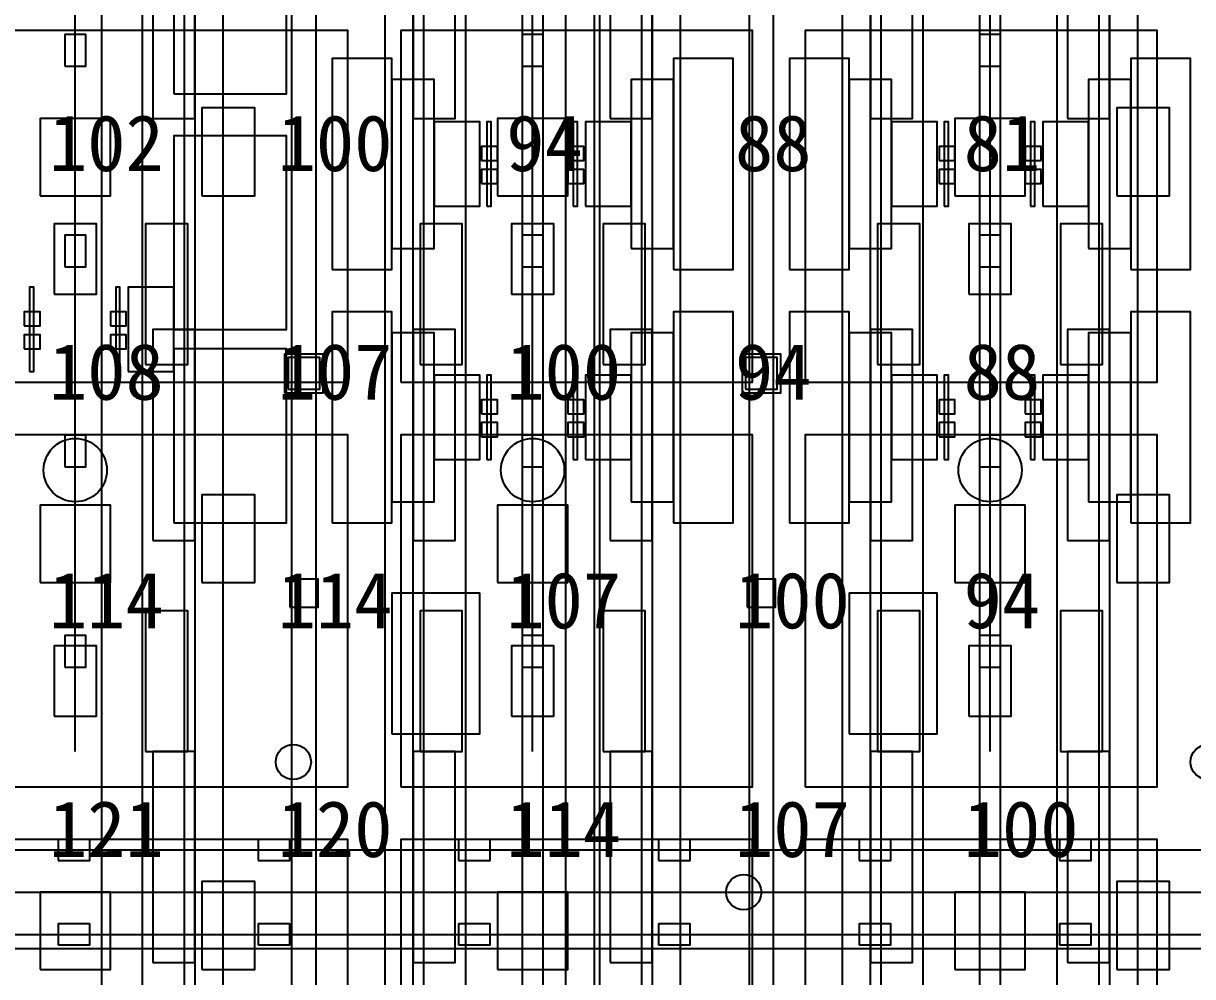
# Model space of a CAD drawing. Header units: metres. Extents: x -1640 to 1560, y -268 to 2338.
# Drawn here: x 137.78 to 171.01, y 1382.6 to 1409.7 of the extents above; entities that cross this region are included whole.
import ezdxf

# ---------------------------------------------------------------- set-up
doc = ezdxf.new("R2010")
doc.units = ezdxf.units.M
for name, color, linetype in [('1F_CHL', 4, 'Continuous'), ('1F_EHS_EXTINGUISHER_HYDRANT_CABINET_CONCEPT', 1, 'Continuous'), ('1F_PUMP', 2, 'Continuous'), ('1F_SCR', 3, 'Continuous'), ('1F_STRUCT_COLUMN', 8, 'Continuous'), ('2F_CSF_LATERAL_RACK_CONCEPT', 9, 'Continuous'), ('2F_RFG', 5, 'Continuous'), ('2F_STRUCT_COLUMN', 8, 'Continuous'), ('2F_VMB', 6, 'Continuous'), ('3F_CLEANROOM_OVERHEAD_PIPE_DUCT_CONCEPT', 9, 'Continuous'), ('3F_EHS_EGRESS_DIST_M', 2, 'Continuous'), ('3F_EHS_EXTINGUISHER_HYDRANT_CABINET_CONCEPT', 1, 'Continuous'), ('3F_EHS_GAS_DETECTOR', 6, 'Continuous'), ('3F_ETCH', 2, 'Continuous'), ('3F_FOUP', 5, 'Continuous'), ('3F_OHT', 9, 'Continuous'), ('3F_OHTV', 1, 'Continuous'), ('3F_PHOTO', 1, 'Continuous'), ('3F_STK', 3, 'Continuous'), ('3F_STRUCT_COLUMN', 8, 'Continuous'), ('3F_TBAR', 6, 'Continuous'), ('4F_FFU', 1, 'Continuous'), ('4F_STRUCT_PLENUM_TRUSS_CONCEPT', 9, 'Continuous'), ('5F_CHL', 4, 'Continuous'), ('5F_EHS_EXTINGUISHER_HYDRANT_CABINET_CONCEPT', 1, 'Continuous'), ('5F_PUMP', 2, 'Continuous'), ('5F_SCR', 3, 'Continuous'), ('5F_STRUCT_COLUMN', 8, 'Continuous'), ('6F_CSF_LATERAL_RACK_CONCEPT', 9, 'Continuous'), ('6F_RFG', 5, 'Continuous'), ('6F_STRUCT_COLUMN', 8, 'Continuous'), ('6F_VMB', 6, 'Continuous'), ('7F_CLEANROOM_OVERHEAD_PIPE_DUCT_CONCEPT', 9, 'Continuous'), ('7F_EHS_EGRESS_DIST_M', 2, 'Continuous'), ('7F_EHS_EXTINGUISHER_HYDRANT_CABINET_CONCEPT', 1, 'Continuous'), ('7F_EHS_GAS_DETECTOR', 6, 'Continuous'), ('7F_ETCH', 2, 'Continuous'), ('7F_FOUP', 5, 'Continuous'), ('7F_OHT', 9, 'Continuous'), ('7F_OHTV', 1, 'Continuous'), ('7F_PHOTO', 1, 'Continuous'), ('7F_STK', 3, 'Continuous'), ('7F_STRUCT_COLUMN', 8, 'Continuous'), ('7F_TBAR', 6, 'Continuous'), ('8F_FFU', 1, 'Continuous'), ('8F_STRUCT_PLENUM_TRUSS_CONCEPT', 9, 'Continuous'), ('EHS_TREATED_EXHAUST', 30, 'Continuous'), ('UTIL_ELEC.LV_CONCEPT', 2, 'Continuous'), ('UTIL_GAS.BULK_CONCEPT', 2, 'Continuous'), ('UTIL_PCW.R_CONCEPT', 1, 'Continuous'), ('UTIL_PCW.S_CONCEPT', 6, 'Continuous')]:
    doc.layers.add(name, color=color, linetype=linetype)

msp = doc.modelspace()

# ---------------------------------------------------------------- linework, layer by layer
at = {"layer": '1F_CHL'}
for points in [[(142.85, 1404.8), (144.35, 1404.8), (144.35, 1407.3), (142.85, 1407.3)], [(168.85, 1404.8), (170.35, 1404.8), (170.35, 1407.3), (168.85, 1407.3)], [(142.85, 1393.8), (144.35, 1393.8), (144.35, 1396.3), (142.85, 1396.3)], [(168.85, 1393.8), (170.35, 1393.8), (170.35, 1396.3), (168.85, 1396.3)], [(142.85, 1382.8), (144.35, 1382.8), (144.35, 1385.3), (142.85, 1385.3)], [(168.85, 1382.8), (170.35, 1382.8), (170.35, 1385.3), (168.85, 1385.3)]]:
    msp.add_lwpolyline(points, close=True, dxfattribs=at)
at = {"layer": '1F_EHS_EXTINGUISHER_HYDRANT_CABINET_CONCEPT'}
msp.add_circle((158.25, 1385), 0.5, dxfattribs=at)
at = {"layer": '1F_PUMP'}
for points in [[(141.25, 1400), (142.45, 1400), (142.45, 1404), (141.25, 1404)], [(149.05, 1400), (150.25, 1400), (150.25, 1404), (149.05, 1404)], [(154.25, 1400), (155.45, 1400), (155.45, 1404), (154.25, 1404)], [(162.05, 1400), (163.25, 1400), (163.25, 1404), (162.05, 1404)], [(167.25, 1400), (168.45, 1400), (168.45, 1404), (167.25, 1404)], [(141.25, 1389), (142.45, 1389), (142.45, 1393), (141.25, 1393)], [(149.05, 1389), (150.25, 1389), (150.25, 1393), (149.05, 1393)], [(154.25, 1389), (155.45, 1389), (155.45, 1393), (154.25, 1393)], [(162.05, 1389), (163.25, 1389), (163.25, 1393), (162.05, 1393)], [(167.25, 1389), (168.45, 1389), (168.45, 1393), (167.25, 1393)]]:
    msp.add_lwpolyline(points, close=True, dxfattribs=at)
at = {"layer": '1F_SCR'}
for points in [[(138.25, 1404.8), (140.25, 1404.8), (140.25, 1407), (138.25, 1407)], [(151.25, 1404.8), (153.25, 1404.8), (153.25, 1407), (151.25, 1407)], [(164.25, 1404.8), (166.25, 1404.8), (166.25, 1407), (164.25, 1407)], [(138.25, 1393.8), (140.25, 1393.8), (140.25, 1396), (138.25, 1396)], [(151.25, 1393.8), (153.25, 1393.8), (153.25, 1396), (151.25, 1396)], [(164.25, 1393.8), (166.25, 1393.8), (166.25, 1396), (164.25, 1396)], [(138.25, 1382.8), (140.25, 1382.8), (140.25, 1385), (138.25, 1385)], [(151.25, 1382.8), (153.25, 1382.8), (153.25, 1385), (151.25, 1385)], [(164.25, 1382.8), (166.25, 1382.8), (166.25, 1385), (164.25, 1385)]]:
    msp.add_lwpolyline(points, close=True, dxfattribs=at)
at = {"layer": '1F_STRUCT_COLUMN'}
for points in [[(145.2, 1399.2), (146.3, 1399.2), (146.3, 1400.3), (145.2, 1400.3)], [(158.2, 1399.2), (159.3, 1399.2), (159.3, 1400.3), (158.2, 1400.3)]]:
    msp.add_lwpolyline(points, close=True, dxfattribs=at)
at = {"layer": '2F_CSF_LATERAL_RACK_CONCEPT'}
for points in [[(142.65, 1310), (143.45, 1310), (143.45, 1460), (142.65, 1460)], [(148.05, 1310), (148.85, 1310), (148.85, 1460), (148.05, 1460)], [(155.65, 1310), (156.45, 1310), (156.45, 1460), (155.65, 1460)], [(161.05, 1310), (161.85, 1310), (161.85, 1460), (161.05, 1460)], [(168.65, 1310), (169.45, 1310), (169.45, 1460), (168.65, 1460)]]:
    msp.add_lwpolyline(points, close=True, dxfattribs=at)
at = {"layer": '2F_RFG'}
for points in [[(141.45, 1407), (142.65, 1407), (142.65, 1413), (141.45, 1413)], [(148.85, 1407), (150.05, 1407), (150.05, 1413), (148.85, 1413)], [(154.45, 1407), (155.65, 1407), (155.65, 1413), (154.45, 1413)], [(161.85, 1407), (163.05, 1407), (163.05, 1413), (161.85, 1413)], [(167.45, 1407), (168.65, 1407), (168.65, 1413), (167.45, 1413)], [(141.45, 1395), (142.65, 1395), (142.65, 1401), (141.45, 1401)], [(148.85, 1395), (150.05, 1395), (150.05, 1401), (148.85, 1401)], [(154.45, 1395), (155.65, 1395), (155.65, 1401), (154.45, 1401)], [(161.85, 1395), (163.05, 1395), (163.05, 1401), (161.85, 1401)], [(167.45, 1395), (168.65, 1395), (168.65, 1401), (167.45, 1401)], [(141.45, 1383), (142.65, 1383), (142.65, 1389), (141.45, 1389)], [(148.85, 1383), (150.05, 1383), (150.05, 1389), (148.85, 1389)], [(154.45, 1383), (155.65, 1383), (155.65, 1389), (154.45, 1389)], [(161.85, 1383), (163.05, 1383), (163.05, 1389), (161.85, 1389)], [(167.45, 1383), (168.65, 1383), (168.65, 1389), (167.45, 1389)]]:
    msp.add_lwpolyline(points, close=True, dxfattribs=at)
at = {"layer": '2F_STRUCT_COLUMN'}
for points in [[(145.3, 1399.3), (146.2, 1399.3), (146.2, 1400.2), (145.3, 1400.2)], [(158.3, 1399.3), (159.2, 1399.3), (159.2, 1400.2), (158.3, 1400.2)]]:
    msp.add_lwpolyline(points, close=True, dxfattribs=at)
at = {"layer": '2F_VMB'}
for points in [[(138.65, 1402), (139.85, 1402), (139.85, 1404), (138.65, 1404)], [(151.65, 1402), (152.85, 1402), (152.85, 1404), (151.65, 1404)], [(164.65, 1402), (165.85, 1402), (165.85, 1404), (164.65, 1404)], [(138.65, 1390), (139.85, 1390), (139.85, 1392), (138.65, 1392)], [(151.65, 1390), (152.85, 1390), (152.85, 1392), (151.65, 1392)], [(164.65, 1390), (165.85, 1390), (165.85, 1392), (164.65, 1392)]]:
    msp.add_lwpolyline(points, close=True, dxfattribs=at)
at = {"layer": '3F_CLEANROOM_OVERHEAD_PIPE_DUCT_CONCEPT'}
for points in [[(141.15, 1309), (142.35, 1309), (142.35, 1461), (141.15, 1461)], [(149.15, 1309), (150.35, 1309), (150.35, 1461), (149.15, 1461)], [(154.15, 1309), (155.35, 1309), (155.35, 1461), (154.15, 1461)], [(162.15, 1309), (163.35, 1309), (163.35, 1461), (162.15, 1461)], [(167.15, 1309), (168.35, 1309), (168.35, 1461), (167.15, 1461)]]:
    msp.add_lwpolyline(points, close=True, dxfattribs=at)
at = {"layer": '3F_EHS_EXTINGUISHER_HYDRANT_CABINET_CONCEPT'}
for centre in [(145.45, 1388.7), (171.45, 1388.7)]:
    msp.add_circle(centre, 0.5, dxfattribs=at)
at = {"layer": '3F_EHS_GAS_DETECTOR'}
for centre in [(139.25, 1397), (152.25, 1397), (165.25, 1397)]:
    msp.add_circle(centre, 0.9, dxfattribs=at)
at = {"layer": '3F_ETCH'}
for points in [[(146.55, 1402.7), (148.25, 1402.7), (148.25, 1408.7), (146.55, 1408.7)], [(156.25, 1402.7), (157.95, 1402.7), (157.95, 1408.7), (156.25, 1408.7)], [(159.55, 1402.7), (161.25, 1402.7), (161.25, 1408.7), (159.55, 1408.7)], [(169.25, 1402.7), (170.95, 1402.7), (170.95, 1408.7), (169.25, 1408.7)], [(148.25, 1403.3), (149.45, 1403.3), (149.45, 1408.1), (148.25, 1408.1)], [(155.05, 1403.3), (156.25, 1403.3), (156.25, 1408.1), (155.05, 1408.1)], [(161.25, 1403.3), (162.45, 1403.3), (162.45, 1408.1), (161.25, 1408.1)], [(168.05, 1403.3), (169.25, 1403.3), (169.25, 1408.1), (168.05, 1408.1)], [(149.45, 1404.5), (150.75, 1404.5), (150.75, 1406.9), (149.45, 1406.9)], [(153.75, 1404.5), (155.05, 1404.5), (155.05, 1406.9), (153.75, 1406.9)], [(162.45, 1404.5), (163.75, 1404.5), (163.75, 1406.9), (162.45, 1406.9)], [(166.75, 1404.5), (168.05, 1404.5), (168.05, 1406.9), (166.75, 1406.9)], [(146.55, 1395.5), (148.25, 1395.5), (148.25, 1401.5), (146.55, 1401.5)], [(156.25, 1395.5), (157.95, 1395.5), (157.95, 1401.5), (156.25, 1401.5)], [(159.55, 1395.5), (161.25, 1395.5), (161.25, 1401.5), (159.55, 1401.5)], [(169.25, 1395.5), (170.95, 1395.5), (170.95, 1401.5), (169.25, 1401.5)], [(148.25, 1396.1), (149.45, 1396.1), (149.45, 1400.9), (148.25, 1400.9)], [(155.05, 1396.1), (156.25, 1396.1), (156.25, 1400.9), (155.05, 1400.9)], [(161.25, 1396.1), (162.45, 1396.1), (162.45, 1400.9), (161.25, 1400.9)], [(168.05, 1396.1), (169.25, 1396.1), (169.25, 1400.9), (168.05, 1400.9)], [(149.45, 1397.3), (150.75, 1397.3), (150.75, 1399.7), (149.45, 1399.7)], [(153.75, 1397.3), (155.05, 1397.3), (155.05, 1399.7), (153.75, 1399.7)], [(162.45, 1397.3), (163.75, 1397.3), (163.75, 1399.7), (162.45, 1399.7)], [(166.75, 1397.3), (168.05, 1397.3), (168.05, 1399.7), (166.75, 1399.7)]]:
    msp.add_lwpolyline(points, close=True, dxfattribs=at)
at = {"layer": '3F_FOUP'}
for points in [[(150.8, 1405.8), (151.25, 1405.8), (151.25, 1406.2), (150.8, 1406.2)], [(153.25, 1405.8), (153.7, 1405.8), (153.7, 1406.2), (153.25, 1406.2)], [(163.8, 1405.8), (164.25, 1405.8), (164.25, 1406.2), (163.8, 1406.2)], [(166.25, 1405.8), (166.7, 1405.8), (166.7, 1406.2), (166.25, 1406.2)], [(150.8, 1405.15), (151.25, 1405.15), (151.25, 1405.55), (150.8, 1405.55)], [(153.25, 1405.15), (153.7, 1405.15), (153.7, 1405.55), (153.25, 1405.55)], [(163.8, 1405.15), (164.25, 1405.15), (164.25, 1405.55), (163.8, 1405.55)], [(166.25, 1405.15), (166.7, 1405.15), (166.7, 1405.55), (166.25, 1405.55)], [(137.8, 1401.1), (138.25, 1401.1), (138.25, 1401.5), (137.8, 1401.5)], [(140.25, 1401.1), (140.7, 1401.1), (140.7, 1401.5), (140.25, 1401.5)], [(137.8, 1400.45), (138.25, 1400.45), (138.25, 1400.85), (137.8, 1400.85)], [(140.25, 1400.45), (140.7, 1400.45), (140.7, 1400.85), (140.25, 1400.85)], [(150.8, 1398.6), (151.25, 1398.6), (151.25, 1399), (150.8, 1399)], [(153.25, 1398.6), (153.7, 1398.6), (153.7, 1399), (153.25, 1399)], [(163.8, 1398.6), (164.25, 1398.6), (164.25, 1399), (163.8, 1399)], [(166.25, 1398.6), (166.7, 1398.6), (166.7, 1399), (166.25, 1399)], [(150.8, 1397.95), (151.25, 1397.95), (151.25, 1398.35), (150.8, 1398.35)], [(153.25, 1397.95), (153.7, 1397.95), (153.7, 1398.35), (153.25, 1398.35)], [(163.8, 1397.95), (164.25, 1397.95), (164.25, 1398.35), (163.8, 1398.35)], [(166.25, 1397.95), (166.7, 1397.95), (166.7, 1398.35), (166.25, 1398.35)]]:
    msp.add_lwpolyline(points, close=True, dxfattribs=at)
at = {"layer": '3F_OHT'}
for p, q in [((139.25, 1389), (139.25, 1461)), ((152.25, 1389), (152.25, 1461)), ((165.25, 1389), (165.25, 1461)), ((22.5, 1386.2), (295, 1386.2)), ((22.5, 1383.8), (295, 1383.8))]:
    msp.add_line(p, q, dxfattribs=at)
at = {"layer": '3F_OHTV'}
for points in [[(138.95, 1408.48), (139.55, 1408.48), (139.55, 1409.38), (138.95, 1409.38)], [(151.95, 1408.48), (152.55, 1408.48), (152.55, 1409.38), (151.95, 1409.38)], [(164.95, 1408.48), (165.55, 1408.48), (165.55, 1409.38), (164.95, 1409.38)], [(138.95, 1402.78), (139.55, 1402.78), (139.55, 1403.68), (138.95, 1403.68)], [(151.95, 1402.78), (152.55, 1402.78), (152.55, 1403.68), (151.95, 1403.68)], [(164.95, 1402.78), (165.55, 1402.78), (165.55, 1403.68), (164.95, 1403.68)], [(138.95, 1397.09), (139.55, 1397.09), (139.55, 1397.99), (138.95, 1397.99)], [(151.95, 1397.09), (152.55, 1397.09), (152.55, 1397.99), (151.95, 1397.99)], [(164.95, 1397.09), (165.55, 1397.09), (165.55, 1397.99), (164.95, 1397.99)], [(138.95, 1391.4), (139.55, 1391.4), (139.55, 1392.3), (138.95, 1392.3)], [(151.95, 1391.4), (152.55, 1391.4), (152.55, 1392.3), (151.95, 1392.3)], [(164.95, 1391.4), (165.55, 1391.4), (165.55, 1392.3), (164.95, 1392.3)], [(138.76, 1385.9), (139.66, 1385.9), (139.66, 1386.5), (138.76, 1386.5)], [(144.45, 1385.9), (145.35, 1385.9), (145.35, 1386.5), (144.45, 1386.5)], [(150.14, 1385.9), (151.04, 1385.9), (151.04, 1386.5), (150.14, 1386.5)], [(155.83, 1385.9), (156.73, 1385.9), (156.73, 1386.5), (155.83, 1386.5)], [(161.53, 1385.9), (162.43, 1385.9), (162.43, 1386.5), (161.53, 1386.5)], [(167.22, 1385.9), (168.12, 1385.9), (168.12, 1386.5), (167.22, 1386.5)], [(138.76, 1383.5), (139.66, 1383.5), (139.66, 1384.1), (138.76, 1384.1)], [(144.45, 1383.5), (145.35, 1383.5), (145.35, 1384.1), (144.45, 1384.1)], [(150.14, 1383.5), (151.04, 1383.5), (151.04, 1384.1), (150.14, 1384.1)], [(155.83, 1383.5), (156.73, 1383.5), (156.73, 1384.1), (155.83, 1384.1)], [(161.53, 1383.5), (162.43, 1383.5), (162.43, 1384.1), (161.53, 1384.1)], [(167.22, 1383.5), (168.12, 1383.5), (168.12, 1384.1), (167.22, 1384.1)]]:
    msp.add_lwpolyline(points, close=True, dxfattribs=at)
at = {"layer": '3F_PHOTO'}
for points in [[(142.05, 1407.7), (145.25, 1407.7), (145.25, 1412.65), (142.05, 1412.65)], [(142.05, 1401), (145.25, 1401), (145.25, 1406.5), (142.05, 1406.5)], [(140.75, 1399.8), (142.05, 1399.8), (142.05, 1402.2), (140.75, 1402.2)], [(142.05, 1395.5), (145.25, 1395.5), (145.25, 1400.45), (142.05, 1400.45)]]:
    msp.add_lwpolyline(points, close=True, dxfattribs=at)
at = {"layer": '3F_STK'}
for points in [[(148.25, 1389.5), (150.75, 1389.5), (150.75, 1393.5), (148.25, 1393.5)], [(161.25, 1389.5), (163.75, 1389.5), (163.75, 1393.5), (161.25, 1393.5)]]:
    msp.add_lwpolyline(points, close=True, dxfattribs=at)
at = {"layer": '3F_STRUCT_COLUMN'}
for points in [[(145.35, 1393.1), (146.15, 1393.1), (146.15, 1393.9), (145.35, 1393.9)], [(158.35, 1393.1), (159.15, 1393.1), (159.15, 1393.9), (158.35, 1393.9)]]:
    msp.add_lwpolyline(points, close=True, dxfattribs=at)
at = {"layer": '3F_TBAR'}
for points in [[(150.95, 1404.5), (151.07, 1404.5), (151.07, 1406.9), (150.95, 1406.9)], [(153.4, 1404.5), (153.52, 1404.5), (153.52, 1406.9), (153.4, 1406.9)], [(163.95, 1404.5), (164.07, 1404.5), (164.07, 1406.9), (163.95, 1406.9)], [(166.4, 1404.5), (166.52, 1404.5), (166.52, 1406.9), (166.4, 1406.9)], [(137.95, 1399.8), (138.07, 1399.8), (138.07, 1402.2), (137.95, 1402.2)], [(140.4, 1399.8), (140.52, 1399.8), (140.52, 1402.2), (140.4, 1402.2)], [(150.95, 1397.3), (151.07, 1397.3), (151.07, 1399.7), (150.95, 1399.7)], [(153.4, 1397.3), (153.52, 1397.3), (153.52, 1399.7), (153.4, 1399.7)], [(163.95, 1397.3), (164.07, 1397.3), (164.07, 1399.7), (163.95, 1399.7)], [(166.4, 1397.3), (166.52, 1397.3), (166.52, 1399.7), (166.4, 1399.7)]]:
    msp.add_lwpolyline(points, close=True, dxfattribs=at)
at = {"layer": '4F_FFU'}
for points in [[(137, 1399.5), (147, 1399.5), (147, 1409.5), (137, 1409.5)], [(148.5, 1399.5), (158.5, 1399.5), (158.5, 1409.5), (148.5, 1409.5)], [(160, 1399.5), (170, 1399.5), (170, 1409.5), (160, 1409.5)], [(137, 1388), (147, 1388), (147, 1398), (137, 1398)], [(148.5, 1388), (158.5, 1388), (158.5, 1398), (148.5, 1398)], [(160, 1388), (170, 1388), (170, 1398), (160, 1398)], [(137, 1376.5), (147, 1376.5), (147, 1386.5), (137, 1386.5)], [(148.5, 1376.5), (158.5, 1376.5), (158.5, 1386.5), (148.5, 1386.5)], [(160, 1376.5), (170, 1376.5), (170, 1386.5), (160, 1386.5)]]:
    msp.add_lwpolyline(points, close=True, dxfattribs=at)
at = {"layer": '4F_STRUCT_PLENUM_TRUSS_CONCEPT'}
for points in [[(145.4, 1306), (146.1, 1306), (146.1, 1464), (145.4, 1464)], [(158.4, 1306), (159.1, 1306), (159.1, 1464), (158.4, 1464)]]:
    msp.add_lwpolyline(points, close=True, dxfattribs=at)
at = {"layer": '5F_CHL'}
for points in [[(142.85, 1404.8), (144.35, 1404.8), (144.35, 1407.3), (142.85, 1407.3)], [(168.85, 1404.8), (170.35, 1404.8), (170.35, 1407.3), (168.85, 1407.3)], [(142.85, 1393.8), (144.35, 1393.8), (144.35, 1396.3), (142.85, 1396.3)], [(168.85, 1393.8), (170.35, 1393.8), (170.35, 1396.3), (168.85, 1396.3)], [(142.85, 1382.8), (144.35, 1382.8), (144.35, 1385.3), (142.85, 1385.3)], [(168.85, 1382.8), (170.35, 1382.8), (170.35, 1385.3), (168.85, 1385.3)]]:
    msp.add_lwpolyline(points, close=True, dxfattribs=at)
at = {"layer": '5F_EHS_EXTINGUISHER_HYDRANT_CABINET_CONCEPT'}
msp.add_circle((158.25, 1385), 0.5, dxfattribs=at)
at = {"layer": '5F_PUMP'}
for points in [[(141.25, 1400), (142.45, 1400), (142.45, 1404), (141.25, 1404)], [(149.05, 1400), (150.25, 1400), (150.25, 1404), (149.05, 1404)], [(154.25, 1400), (155.45, 1400), (155.45, 1404), (154.25, 1404)], [(162.05, 1400), (163.25, 1400), (163.25, 1404), (162.05, 1404)], [(167.25, 1400), (168.45, 1400), (168.45, 1404), (167.25, 1404)], [(141.25, 1389), (142.45, 1389), (142.45, 1393), (141.25, 1393)], [(149.05, 1389), (150.25, 1389), (150.25, 1393), (149.05, 1393)], [(154.25, 1389), (155.45, 1389), (155.45, 1393), (154.25, 1393)], [(162.05, 1389), (163.25, 1389), (163.25, 1393), (162.05, 1393)], [(167.25, 1389), (168.45, 1389), (168.45, 1393), (167.25, 1393)]]:
    msp.add_lwpolyline(points, close=True, dxfattribs=at)
at = {"layer": '5F_SCR'}
for points in [[(138.25, 1404.8), (140.25, 1404.8), (140.25, 1407), (138.25, 1407)], [(151.25, 1404.8), (153.25, 1404.8), (153.25, 1407), (151.25, 1407)], [(164.25, 1404.8), (166.25, 1404.8), (166.25, 1407), (164.25, 1407)], [(138.25, 1393.8), (140.25, 1393.8), (140.25, 1396), (138.25, 1396)], [(151.25, 1393.8), (153.25, 1393.8), (153.25, 1396), (151.25, 1396)], [(164.25, 1393.8), (166.25, 1393.8), (166.25, 1396), (164.25, 1396)], [(138.25, 1382.8), (140.25, 1382.8), (140.25, 1385), (138.25, 1385)], [(151.25, 1382.8), (153.25, 1382.8), (153.25, 1385), (151.25, 1385)], [(164.25, 1382.8), (166.25, 1382.8), (166.25, 1385), (164.25, 1385)]]:
    msp.add_lwpolyline(points, close=True, dxfattribs=at)
at = {"layer": '5F_STRUCT_COLUMN'}
for points in [[(145.2, 1399.2), (146.3, 1399.2), (146.3, 1400.3), (145.2, 1400.3)], [(158.2, 1399.2), (159.3, 1399.2), (159.3, 1400.3), (158.2, 1400.3)]]:
    msp.add_lwpolyline(points, close=True, dxfattribs=at)
at = {"layer": '6F_CSF_LATERAL_RACK_CONCEPT'}
for points in [[(142.65, 1310), (143.45, 1310), (143.45, 1460), (142.65, 1460)], [(148.05, 1310), (148.85, 1310), (148.85, 1460), (148.05, 1460)], [(155.65, 1310), (156.45, 1310), (156.45, 1460), (155.65, 1460)], [(161.05, 1310), (161.85, 1310), (161.85, 1460), (161.05, 1460)], [(168.65, 1310), (169.45, 1310), (169.45, 1460), (168.65, 1460)]]:
    msp.add_lwpolyline(points, close=True, dxfattribs=at)
at = {"layer": '6F_RFG'}
for points in [[(141.45, 1407), (142.65, 1407), (142.65, 1413), (141.45, 1413)], [(148.85, 1407), (150.05, 1407), (150.05, 1413), (148.85, 1413)], [(154.45, 1407), (155.65, 1407), (155.65, 1413), (154.45, 1413)], [(161.85, 1407), (163.05, 1407), (163.05, 1413), (161.85, 1413)], [(167.45, 1407), (168.65, 1407), (168.65, 1413), (167.45, 1413)], [(141.45, 1395), (142.65, 1395), (142.65, 1401), (141.45, 1401)], [(148.85, 1395), (150.05, 1395), (150.05, 1401), (148.85, 1401)], [(154.45, 1395), (155.65, 1395), (155.65, 1401), (154.45, 1401)], [(161.85, 1395), (163.05, 1395), (163.05, 1401), (161.85, 1401)], [(167.45, 1395), (168.65, 1395), (168.65, 1401), (167.45, 1401)], [(141.45, 1383), (142.65, 1383), (142.65, 1389), (141.45, 1389)], [(148.85, 1383), (150.05, 1383), (150.05, 1389), (148.85, 1389)], [(154.45, 1383), (155.65, 1383), (155.65, 1389), (154.45, 1389)], [(161.85, 1383), (163.05, 1383), (163.05, 1389), (161.85, 1389)], [(167.45, 1383), (168.65, 1383), (168.65, 1389), (167.45, 1389)]]:
    msp.add_lwpolyline(points, close=True, dxfattribs=at)
at = {"layer": '6F_STRUCT_COLUMN'}
for points in [[(145.3, 1399.3), (146.2, 1399.3), (146.2, 1400.2), (145.3, 1400.2)], [(158.3, 1399.3), (159.2, 1399.3), (159.2, 1400.2), (158.3, 1400.2)]]:
    msp.add_lwpolyline(points, close=True, dxfattribs=at)
at = {"layer": '6F_VMB'}
for points in [[(138.65, 1402), (139.85, 1402), (139.85, 1404), (138.65, 1404)], [(151.65, 1402), (152.85, 1402), (152.85, 1404), (151.65, 1404)], [(164.65, 1402), (165.85, 1402), (165.85, 1404), (164.65, 1404)], [(138.65, 1390), (139.85, 1390), (139.85, 1392), (138.65, 1392)], [(151.65, 1390), (152.85, 1390), (152.85, 1392), (151.65, 1392)], [(164.65, 1390), (165.85, 1390), (165.85, 1392), (164.65, 1392)]]:
    msp.add_lwpolyline(points, close=True, dxfattribs=at)
at = {"layer": '7F_CLEANROOM_OVERHEAD_PIPE_DUCT_CONCEPT'}
for points in [[(141.15, 1309), (142.35, 1309), (142.35, 1461), (141.15, 1461)], [(149.15, 1309), (150.35, 1309), (150.35, 1461), (149.15, 1461)], [(154.15, 1309), (155.35, 1309), (155.35, 1461), (154.15, 1461)], [(162.15, 1309), (163.35, 1309), (163.35, 1461), (162.15, 1461)], [(167.15, 1309), (168.35, 1309), (168.35, 1461), (167.15, 1461)]]:
    msp.add_lwpolyline(points, close=True, dxfattribs=at)
at = {"layer": '7F_EHS_EXTINGUISHER_HYDRANT_CABINET_CONCEPT'}
for centre in [(145.45, 1388.7), (171.45, 1388.7)]:
    msp.add_circle(centre, 0.5, dxfattribs=at)
at = {"layer": '7F_EHS_GAS_DETECTOR'}
for centre in [(139.25, 1397), (152.25, 1397), (165.25, 1397)]:
    msp.add_circle(centre, 0.9, dxfattribs=at)
at = {"layer": '7F_ETCH'}
for points in [[(146.55, 1402.7), (148.25, 1402.7), (148.25, 1408.7), (146.55, 1408.7)], [(156.25, 1402.7), (157.95, 1402.7), (157.95, 1408.7), (156.25, 1408.7)], [(159.55, 1402.7), (161.25, 1402.7), (161.25, 1408.7), (159.55, 1408.7)], [(169.25, 1402.7), (170.95, 1402.7), (170.95, 1408.7), (169.25, 1408.7)], [(148.25, 1403.3), (149.45, 1403.3), (149.45, 1408.1), (148.25, 1408.1)], [(155.05, 1403.3), (156.25, 1403.3), (156.25, 1408.1), (155.05, 1408.1)], [(161.25, 1403.3), (162.45, 1403.3), (162.45, 1408.1), (161.25, 1408.1)], [(168.05, 1403.3), (169.25, 1403.3), (169.25, 1408.1), (168.05, 1408.1)], [(149.45, 1404.5), (150.75, 1404.5), (150.75, 1406.9), (149.45, 1406.9)], [(153.75, 1404.5), (155.05, 1404.5), (155.05, 1406.9), (153.75, 1406.9)], [(162.45, 1404.5), (163.75, 1404.5), (163.75, 1406.9), (162.45, 1406.9)], [(166.75, 1404.5), (168.05, 1404.5), (168.05, 1406.9), (166.75, 1406.9)], [(146.55, 1395.5), (148.25, 1395.5), (148.25, 1401.5), (146.55, 1401.5)], [(156.25, 1395.5), (157.95, 1395.5), (157.95, 1401.5), (156.25, 1401.5)], [(159.55, 1395.5), (161.25, 1395.5), (161.25, 1401.5), (159.55, 1401.5)], [(169.25, 1395.5), (170.95, 1395.5), (170.95, 1401.5), (169.25, 1401.5)], [(148.25, 1396.1), (149.45, 1396.1), (149.45, 1400.9), (148.25, 1400.9)], [(155.05, 1396.1), (156.25, 1396.1), (156.25, 1400.9), (155.05, 1400.9)], [(161.25, 1396.1), (162.45, 1396.1), (162.45, 1400.9), (161.25, 1400.9)], [(168.05, 1396.1), (169.25, 1396.1), (169.25, 1400.9), (168.05, 1400.9)], [(149.45, 1397.3), (150.75, 1397.3), (150.75, 1399.7), (149.45, 1399.7)], [(153.75, 1397.3), (155.05, 1397.3), (155.05, 1399.7), (153.75, 1399.7)], [(162.45, 1397.3), (163.75, 1397.3), (163.75, 1399.7), (162.45, 1399.7)], [(166.75, 1397.3), (168.05, 1397.3), (168.05, 1399.7), (166.75, 1399.7)]]:
    msp.add_lwpolyline(points, close=True, dxfattribs=at)
at = {"layer": '7F_FOUP'}
for points in [[(150.8, 1405.8), (151.25, 1405.8), (151.25, 1406.2), (150.8, 1406.2)], [(153.25, 1405.8), (153.7, 1405.8), (153.7, 1406.2), (153.25, 1406.2)], [(163.8, 1405.8), (164.25, 1405.8), (164.25, 1406.2), (163.8, 1406.2)], [(166.25, 1405.8), (166.7, 1405.8), (166.7, 1406.2), (166.25, 1406.2)], [(150.8, 1405.15), (151.25, 1405.15), (151.25, 1405.55), (150.8, 1405.55)], [(153.25, 1405.15), (153.7, 1405.15), (153.7, 1405.55), (153.25, 1405.55)], [(163.8, 1405.15), (164.25, 1405.15), (164.25, 1405.55), (163.8, 1405.55)], [(166.25, 1405.15), (166.7, 1405.15), (166.7, 1405.55), (166.25, 1405.55)], [(137.8, 1401.1), (138.25, 1401.1), (138.25, 1401.5), (137.8, 1401.5)], [(140.25, 1401.1), (140.7, 1401.1), (140.7, 1401.5), (140.25, 1401.5)], [(137.8, 1400.45), (138.25, 1400.45), (138.25, 1400.85), (137.8, 1400.85)], [(140.25, 1400.45), (140.7, 1400.45), (140.7, 1400.85), (140.25, 1400.85)], [(150.8, 1398.6), (151.25, 1398.6), (151.25, 1399), (150.8, 1399)], [(153.25, 1398.6), (153.7, 1398.6), (153.7, 1399), (153.25, 1399)], [(163.8, 1398.6), (164.25, 1398.6), (164.25, 1399), (163.8, 1399)], [(166.25, 1398.6), (166.7, 1398.6), (166.7, 1399), (166.25, 1399)], [(150.8, 1397.95), (151.25, 1397.95), (151.25, 1398.35), (150.8, 1398.35)], [(153.25, 1397.95), (153.7, 1397.95), (153.7, 1398.35), (153.25, 1398.35)], [(163.8, 1397.95), (164.25, 1397.95), (164.25, 1398.35), (163.8, 1398.35)], [(166.25, 1397.95), (166.7, 1397.95), (166.7, 1398.35), (166.25, 1398.35)]]:
    msp.add_lwpolyline(points, close=True, dxfattribs=at)
at = {"layer": '7F_OHT'}
for p, q in [((139.25, 1389), (139.25, 1461)), ((152.25, 1389), (152.25, 1461)), ((165.25, 1389), (165.25, 1461)), ((22.5, 1386.2), (295, 1386.2)), ((22.5, 1383.8), (295, 1383.8))]:
    msp.add_line(p, q, dxfattribs=at)
at = {"layer": '7F_OHTV'}
for points in [[(138.95, 1408.48), (139.55, 1408.48), (139.55, 1409.38), (138.95, 1409.38)], [(151.95, 1408.48), (152.55, 1408.48), (152.55, 1409.38), (151.95, 1409.38)], [(164.95, 1408.48), (165.55, 1408.48), (165.55, 1409.38), (164.95, 1409.38)], [(138.95, 1402.78), (139.55, 1402.78), (139.55, 1403.68), (138.95, 1403.68)], [(151.95, 1402.78), (152.55, 1402.78), (152.55, 1403.68), (151.95, 1403.68)], [(164.95, 1402.78), (165.55, 1402.78), (165.55, 1403.68), (164.95, 1403.68)], [(138.95, 1397.09), (139.55, 1397.09), (139.55, 1397.99), (138.95, 1397.99)], [(151.95, 1397.09), (152.55, 1397.09), (152.55, 1397.99), (151.95, 1397.99)], [(164.95, 1397.09), (165.55, 1397.09), (165.55, 1397.99), (164.95, 1397.99)], [(138.95, 1391.4), (139.55, 1391.4), (139.55, 1392.3), (138.95, 1392.3)], [(151.95, 1391.4), (152.55, 1391.4), (152.55, 1392.3), (151.95, 1392.3)], [(164.95, 1391.4), (165.55, 1391.4), (165.55, 1392.3), (164.95, 1392.3)], [(138.76, 1385.9), (139.66, 1385.9), (139.66, 1386.5), (138.76, 1386.5)], [(144.45, 1385.9), (145.35, 1385.9), (145.35, 1386.5), (144.45, 1386.5)], [(150.14, 1385.9), (151.04, 1385.9), (151.04, 1386.5), (150.14, 1386.5)], [(155.83, 1385.9), (156.73, 1385.9), (156.73, 1386.5), (155.83, 1386.5)], [(161.53, 1385.9), (162.43, 1385.9), (162.43, 1386.5), (161.53, 1386.5)], [(167.22, 1385.9), (168.12, 1385.9), (168.12, 1386.5), (167.22, 1386.5)], [(138.76, 1383.5), (139.66, 1383.5), (139.66, 1384.1), (138.76, 1384.1)], [(144.45, 1383.5), (145.35, 1383.5), (145.35, 1384.1), (144.45, 1384.1)], [(150.14, 1383.5), (151.04, 1383.5), (151.04, 1384.1), (150.14, 1384.1)], [(155.83, 1383.5), (156.73, 1383.5), (156.73, 1384.1), (155.83, 1384.1)], [(161.53, 1383.5), (162.43, 1383.5), (162.43, 1384.1), (161.53, 1384.1)], [(167.22, 1383.5), (168.12, 1383.5), (168.12, 1384.1), (167.22, 1384.1)]]:
    msp.add_lwpolyline(points, close=True, dxfattribs=at)
at = {"layer": '7F_PHOTO'}
for points in [[(142.05, 1407.7), (145.25, 1407.7), (145.25, 1412.65), (142.05, 1412.65)], [(142.05, 1401), (145.25, 1401), (145.25, 1406.5), (142.05, 1406.5)], [(140.75, 1399.8), (142.05, 1399.8), (142.05, 1402.2), (140.75, 1402.2)], [(142.05, 1395.5), (145.25, 1395.5), (145.25, 1400.45), (142.05, 1400.45)]]:
    msp.add_lwpolyline(points, close=True, dxfattribs=at)
at = {"layer": '7F_STK'}
for points in [[(148.25, 1389.5), (150.75, 1389.5), (150.75, 1393.5), (148.25, 1393.5)], [(161.25, 1389.5), (163.75, 1389.5), (163.75, 1393.5), (161.25, 1393.5)]]:
    msp.add_lwpolyline(points, close=True, dxfattribs=at)
at = {"layer": '7F_STRUCT_COLUMN'}
for points in [[(145.35, 1393.1), (146.15, 1393.1), (146.15, 1393.9), (145.35, 1393.9)], [(158.35, 1393.1), (159.15, 1393.1), (159.15, 1393.9), (158.35, 1393.9)]]:
    msp.add_lwpolyline(points, close=True, dxfattribs=at)
at = {"layer": '7F_TBAR'}
for points in [[(150.95, 1404.5), (151.07, 1404.5), (151.07, 1406.9), (150.95, 1406.9)], [(153.4, 1404.5), (153.52, 1404.5), (153.52, 1406.9), (153.4, 1406.9)], [(163.95, 1404.5), (164.07, 1404.5), (164.07, 1406.9), (163.95, 1406.9)], [(166.4, 1404.5), (166.52, 1404.5), (166.52, 1406.9), (166.4, 1406.9)], [(137.95, 1399.8), (138.07, 1399.8), (138.07, 1402.2), (137.95, 1402.2)], [(140.4, 1399.8), (140.52, 1399.8), (140.52, 1402.2), (140.4, 1402.2)], [(150.95, 1397.3), (151.07, 1397.3), (151.07, 1399.7), (150.95, 1399.7)], [(153.4, 1397.3), (153.52, 1397.3), (153.52, 1399.7), (153.4, 1399.7)], [(163.95, 1397.3), (164.07, 1397.3), (164.07, 1399.7), (163.95, 1399.7)], [(166.4, 1397.3), (166.52, 1397.3), (166.52, 1399.7), (166.4, 1399.7)]]:
    msp.add_lwpolyline(points, close=True, dxfattribs=at)
at = {"layer": '8F_FFU'}
for points in [[(137, 1399.5), (147, 1399.5), (147, 1409.5), (137, 1409.5)], [(148.5, 1399.5), (158.5, 1399.5), (158.5, 1409.5), (148.5, 1409.5)], [(160, 1399.5), (170, 1399.5), (170, 1409.5), (160, 1409.5)], [(137, 1388), (147, 1388), (147, 1398), (137, 1398)], [(148.5, 1388), (158.5, 1388), (158.5, 1398), (148.5, 1398)], [(160, 1388), (170, 1388), (170, 1398), (160, 1398)], [(137, 1376.5), (147, 1376.5), (147, 1386.5), (137, 1386.5)], [(148.5, 1376.5), (158.5, 1376.5), (158.5, 1386.5), (148.5, 1386.5)], [(160, 1376.5), (170, 1376.5), (170, 1386.5), (160, 1386.5)]]:
    msp.add_lwpolyline(points, close=True, dxfattribs=at)
at = {"layer": '8F_STRUCT_PLENUM_TRUSS_CONCEPT'}
for points in [[(145.4, 1306), (146.1, 1306), (146.1, 1464), (145.4, 1464)], [(158.4, 1306), (159.1, 1306), (159.1, 1464), (158.4, 1464)]]:
    msp.add_lwpolyline(points, close=True, dxfattribs=at)
at = {"layer": 'EHS_TREATED_EXHAUST'}
for points in [[(151.95, 1310), (152.55, 1310), (152.55, 1472), (151.95, 1472)], [(151.95, 1310), (152.55, 1310), (152.55, 1472), (151.95, 1472)], [(164.95, 1310), (165.55, 1310), (165.55, 1472), (164.95, 1472)], [(164.95, 1310), (165.55, 1310), (165.55, 1472), (164.95, 1472)]]:
    msp.add_lwpolyline(points, close=True, dxfattribs=at)
at = {"layer": 'UTIL_ELEC.LV_CONCEPT'}
msp.add_line((140, 1311.7), (140, 1472.3), dxfattribs=at)
msp.add_line((140, 1311.7), (140, 1472.3), dxfattribs=at)
at = {"layer": 'UTIL_GAS.BULK_CONCEPT'}
msp.add_line((-276.35, 1385), (293.35, 1385), dxfattribs=at)
msp.add_line((-276.35, 1385), (293.35, 1385), dxfattribs=at)
at = {"layer": 'UTIL_PCW.R_CONCEPT'}
for p, q in [((154.005, 1311.78), (154.005, 1458.23)), ((154.005, 1311.78), (154.005, 1458.23)), ((-276.4, 1383.4), (293.4, 1383.4)), ((-276.4, 1383.4), (293.4, 1383.4))]:
    msp.add_line(p, q, dxfattribs=at)
at = {"layer": 'UTIL_PCW.S_CONCEPT'}
msp.add_line((153.195, 1311.78), (153.195, 1458.23), dxfattribs=at)
msp.add_line((153.195, 1311.78), (153.195, 1458.23), dxfattribs=at)

# ---------------------------------------------------------------- texts
at = {"layer": '3F_EHS_EGRESS_DIST_M'}
for s, p in [('102', (138.5, 1405.5)), ('100', (145, 1405.5)), ('94', (151.5, 1405.5)), ('88', (158, 1405.5)), ('81', (164.5, 1405.5)), ('108', (138.5, 1399)), ('107', (145, 1399)), ('100', (151.5, 1399)), ('94', (158, 1399)), ('88', (164.5, 1399)), ('114', (138.5, 1392.5)), ('114', (145, 1392.5)), ('107', (151.5, 1392.5)), ('100', (158, 1392.5)), ('94', (164.5, 1392.5)), ('121', (138.5, 1386)), ('120', (145, 1386)), ('114', (151.5, 1386)), ('107', (158, 1386)), ('100', (164.5, 1386))]:
    msp.add_text(s, height=1.6, dxfattribs=at).set_placement(p)
at = {"layer": '7F_EHS_EGRESS_DIST_M'}
for s, p in [('102', (138.5, 1405.5)), ('100', (145, 1405.5)), ('94', (151.5, 1405.5)), ('88', (158, 1405.5)), ('81', (164.5, 1405.5)), ('108', (138.5, 1399)), ('107', (145, 1399)), ('100', (151.5, 1399)), ('94', (158, 1399)), ('88', (164.5, 1399)), ('114', (138.5, 1392.5)), ('114', (145, 1392.5)), ('107', (151.5, 1392.5)), ('100', (158, 1392.5)), ('94', (164.5, 1392.5)), ('121', (138.5, 1386)), ('120', (145, 1386)), ('114', (151.5, 1386)), ('107', (158, 1386)), ('100', (164.5, 1386))]:
    msp.add_text(s, height=1.6, dxfattribs=at).set_placement(p)

doc.saveas('drawing.dxf')
